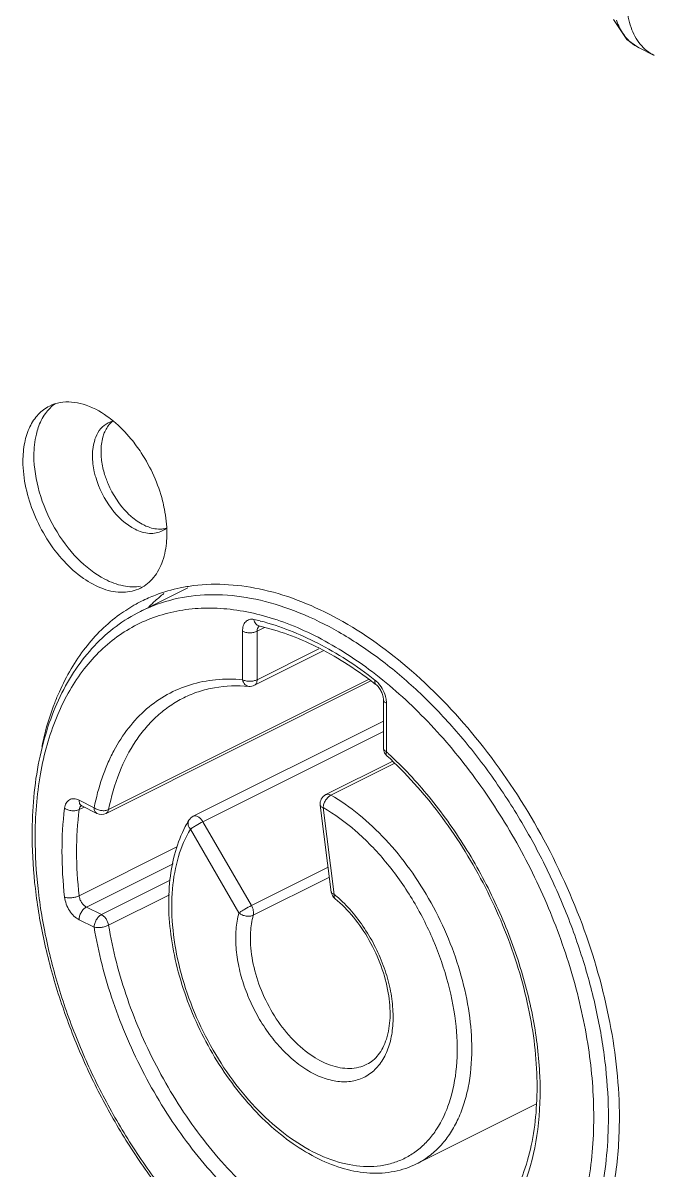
# Model space of a CAD drawing. Header units: millimetres. Extents: x 1177 to 4296, y 93 to 2298.
# Drawn here: x 3699.89 to 3718.18, y 1237.03 to 1270.27 of the extents above; entities that cross this region are included whole.
import ezdxf

# ---------------------------------------------------------------- set-up
doc = ezdxf.new("R2010")
doc.units = ezdxf.units.MM
doc.header["$LTSCALE"] = 0.1
doc.layers.get('0').update_dxf_attribs({"lineweight": 13})

msp = doc.modelspace()

# ---------------------------------------------------------------- linework, layer by layer
at = {"lineweight": 9}
for p, q in [((3717.002, 1270.37), (3717.394, 1269.792)), ((3717.394, 1269.792), (3717.744, 1269.549)), ((3717.732, 1269.555), (3718.181, 1269.33)), ((3703.294, 1253.217), (3704.662, 1253.902)), ((3706.251, 1251.237), (3706.251, 1252.641)), ((3706.885, 1252.746), (3706.675, 1252.641)), ((3706.675, 1251.237), (3706.675, 1252.641)), ((3706.728, 1252.795), (3706.726, 1252.796)), ((3708.588, 1252.07), (3706.597, 1251.075)), ((3708.464, 1252.132), (3706.675, 1251.237)), ((3702.37, 1247.473), (3709.907, 1251.242)), ((3702.297, 1247.365), (3709.968, 1251.2)), ((3706.437, 1251.045), (3706.437, 1251.045)), ((3710.335, 1250.661), (3710.335, 1249.257)), ((3710.423, 1250.555), (3710.423, 1249.151)), ((3704.819, 1247.279), (3710.335, 1250.037)), ((3705.104, 1247.12), (3710.335, 1249.735)), ((3710.594, 1248.871), (3708.667, 1247.907)), ((3710.652, 1248.811), (3708.814, 1247.892)), ((3701.514, 1247.745), (3701.951, 1247.527)), ((3701.592, 1247.583), (3702.029, 1247.365)), ((3708.503, 1247.601), (3708.826, 1245.085)), ((3701.516, 1247.474), (3701.663, 1247.548)), ((3708.589, 1247.533), (3708.912, 1245.017)), ((3704.697, 1247.166), (3704.697, 1247.166)), ((3706.148, 1244.479), (3704.741, 1246.905)), ((3706.51, 1244.694), (3705.104, 1247.12)), ((3704.351, 1246.392), (3701.516, 1244.975)), ((3704.241, 1245.905), (3701.726, 1244.647)), ((3708.734, 1245.806), (3706.51, 1244.694)), ((3704.156, 1245.425), (3702.163, 1244.429)), ((3708.771, 1245.514), (3706.564, 1244.411)), ((3704.136, 1245.004), (3702.37, 1244.122)), ((3702.163, 1244.429), (3701.726, 1244.647)), ((3701.951, 1244.063), (3701.514, 1244.281)), ((3711.299, 1237.207), (3714.772, 1238.943))]:
    msp.add_line(p, q, dxfattribs=at)
for centre, radius, start, end in [((3718.225, 1270.538), 1.1, 235.07, 243.3843), ((3702.656, 1258.076), 0.672, 104.334, 116.4463), ((3703.608, 1257.734), 1.705, 174.1601, 180.0597), ((3704.034, 1257.856), 1.884, 180.0162, 182.4458), ((3703.628, 1256.138), 0.66, 296.5164, 303.9037), ((3703.622, 1256.147), 0.67, 303.9196, 309.1157), ((3705.391, 1249.338), 4.658, 101.6795, 110.8698), ((3705.437, 1249.117), 4.884, 97.1374, 101.6801), ((3705.348, 1249.461), 4.528, 110.9178, 116.5513), ((3706.888, 1250.003), 4.735, 128.0205, 131.9432), ((3705.358, 1249.448), 4.544, 118.8226, 125.9424), ((3705.34, 1249.478), 4.51, 116.5575, 118.8094), ((3705.27, 1249.265), 4.419, 111.2965, 116.5634), ((3706.993, 1249.886), 4.892, 131.9406, 134.9509), ((3705.154, 1246.578), 6.562, 75.7705, 77.4303), ((3706.806, 1252.699), 0.117, 125.6645, 128.7643), ((3707.502, 1247.967), 7.181, 155.9852, 158.7781), ((3706.463, 1251.343), 0.3, 264.9367, 296.5695), ((3702.864, 1241.758), 11.826, 52.1495, 52.6329), ((3710.635, 1249.257), 0.299, 179.964, 207.9136), ((3710.636, 1249.258), 0.301, 207.9152, 222.0466), ((3710.635, 1249.257), 0.3, 222.0965, 227.6545), ((3702.814, 1240.809), 11.291, 47.1876, 47.6312), ((3708.801, 1247.639), 0.3, 116.5672, 187.304), ((3701.644, 1247.497), 0.116, 125.1706, 128.5357), ((3701.643, 1247.684), 0.113, 234.0644, 243.4397), ((3702.163, 1247.633), 0.3, 243.3808, 296.5688), ((3704.954, 1247.011), 0.3, 116.5682, 148.8659), ((3707.572, 1245.429), 3.359, 148.8566, 152.5014), ((3704.838, 1247.081), 0.165, 148.9485, 161.6522), ((3712.639, 1246.756), 12.486, 180.0006, 180.4965), ((3709.126, 1245.124), 0.302, 187.309, 197.6652), ((3709.123, 1245.123), 0.299, 197.7164, 206.9913), ((3706.567, 1242.155), 3.699, 49.1326, 50.6805)]:
    msp.add_arc(centre, radius, start, end, dxfattribs=at)
for points, knots in [([(3717.382, 1270.963), (3717.382, 1270.889), (3717.392, 1270.61), (3717.444, 1270.331), (3717.513, 1270.137)], [0, 0, 0, 0, 0.264668, 1, 1, 1, 1]), ([(3717.595, 1269.637), (3717.481, 1269.716), (3717.273, 1269.932), (3717.144, 1270.2), (3717.095, 1270.346)], [0, 0, 0, 0, 0.47508, 1, 1, 1, 1]), ([(3717.513, 1270.137), (3717.575, 1269.962), (3717.743, 1269.64), (3718.027, 1269.408), (3718.179, 1269.332)], [0, 0, 0, 0, 0.522368, 1, 1, 1, 1]), ([(3700.83, 1259.243), (3700.717, 1259.163), (3700.51, 1258.95), (3700.381, 1258.685), (3700.331, 1258.542)], [0, 0, 0, 0, 0.476728, 1, 1, 1, 1]), ([(3700.965, 1259.27), (3701.183, 1259.309), (3701.685, 1259.256), (3702.118, 1259.02), (3702.331, 1258.868)], [0, 0, 0, 0, 0.458212, 1, 1, 1, 1]), ([(3699.887, 1257.573), (3699.887, 1257.752), (3699.916, 1258.094), (3700.062, 1258.561), (3700.306, 1258.935), (3700.534, 1259.108), (3700.654, 1259.168)], [0, 0, 0, 0, 0.289434, 0.549661, 0.782893, 1, 1, 1, 1]), ([(3702.331, 1258.868), (3702.393, 1258.824), (3702.643, 1258.63), (3702.866, 1258.403), (3703.019, 1258.217)], [0, 0, 0, 0, 0.238989, 1, 1, 1, 1]), ([(3700.331, 1258.542), (3700.309, 1258.481), (3700.233, 1258.217), (3700.205, 1257.941), (3700.205, 1257.732)], [0, 0, 0, 0, 0.235186, 1, 1, 1, 1]), ([(3702.357, 1258.678), (3702.278, 1258.639), (3702.128, 1258.519), (3702.033, 1258.355), (3701.997, 1258.265)], [0, 0, 0, 0, 0.478312, 1, 1, 1, 1]), ([(3702.485, 1258.725), (3702.459, 1258.705), (3702.357, 1258.61), (3702.284, 1258.487), (3702.244, 1258.388)], [0, 0, 0, 0, 0.237875, 1, 1, 1, 1]), ([(3701.997, 1258.265), (3701.986, 1258.238), (3701.944, 1258.122), (3701.921, 1258), (3701.911, 1257.907)], [0, 0, 0, 0, 0.237679, 1, 1, 1, 1]), ([(3702.244, 1258.388), (3702.228, 1258.349), (3702.17, 1258.177), (3702.15, 1257.994), (3702.15, 1257.856)], [0, 0, 0, 0, 0.233286, 1, 1, 1, 1]), ([(3703.019, 1258.217), (3703.125, 1258.088), (3703.524, 1257.544), (3703.807, 1256.913), (3703.934, 1256.422)], [0, 0, 0, 0, 0.247861, 1, 1, 1, 1]), ([(3703.292, 1253.891), (3703.138, 1253.814), (3702.77, 1253.731), (3702.185, 1253.848), (3701.599, 1254.169), (3700.842, 1254.852), (3700.139, 1255.989), (3699.887, 1257.052), (3699.887, 1257.573)], [0, 0, 0, 0, 0.090715, 0.191731, 0.308086, 0.439288, 0.725544, 1, 1, 1, 1]), ([(3703.299, 1253.948), (3703.135, 1253.919), (3702.768, 1253.933), (3702.118, 1254.181), (3701.409, 1254.747), (3700.764, 1255.624), (3700.326, 1256.646), (3700.205, 1257.379), (3700.205, 1257.732)], [0, 0, 0, 0, 0.093547, 0.199568, 0.384098, 0.59109, 0.802817, 1, 1, 1, 1]), ([(3701.997, 1257.104), (3701.981, 1257.158), (3701.929, 1257.363), (3701.902, 1257.575), (3701.902, 1257.732)], [0, 0, 0, 0, 0.261171, 1, 1, 1, 1]), ([(3702.151, 1257.776), (3702.153, 1257.731), (3702.168, 1257.546), (3702.205, 1257.364), (3702.244, 1257.228)], [0, 0, 0, 0, 0.240133, 1, 1, 1, 1]), ([(3702.244, 1257.228), (3702.275, 1257.12), (3702.427, 1256.699), (3702.678, 1256.311), (3702.914, 1256.073)], [0, 0, 0, 0, 0.252654, 1, 1, 1, 1]), ([(3703.14, 1255.598), (3702.868, 1255.733), (3702.383, 1256.193), (3702.091, 1256.779), (3701.997, 1257.104)], [0, 0, 0, 0, 0.473032, 1, 1, 1, 1]), ([(3703.934, 1256.422), (3703.954, 1256.342), (3704.024, 1256.035), (3704.059, 1255.72), (3704.059, 1255.487)], [0, 0, 0, 0, 0.26036, 1, 1, 1, 1]), ([(3702.914, 1256.073), (3702.95, 1256.036), (3703.094, 1255.901), (3703.258, 1255.786), (3703.387, 1255.721)], [0, 0, 0, 0, 0.265011, 1, 1, 1, 1]), ([(3703.922, 1255.548), (3703.811, 1255.492), (3703.531, 1255.446), (3703.269, 1255.533), (3703.14, 1255.598)], [0, 0, 0, 0, 0.463706, 1, 1, 1, 1]), ([(3703.387, 1255.721), (3703.431, 1255.699), (3703.596, 1255.627), (3703.78, 1255.592), (3703.91, 1255.602)], [0, 0, 0, 0, 0.271907, 1, 1, 1, 1]), ([(3704.059, 1255.487), (3704.059, 1255.414), (3704.049, 1255.141), (3704, 1254.867), (3703.934, 1254.677)], [0, 0, 0, 0, 0.265124, 1, 1, 1, 1]), ([(3703.934, 1254.677), (3703.874, 1254.506), (3703.713, 1254.192), (3703.439, 1253.965), (3703.292, 1253.891)], [0, 0, 0, 0, 0.524962, 1, 1, 1, 1]), ([(3704.83, 1253.963), (3705.504, 1254.048), (3706.985, 1253.93), (3709.152, 1253.036), (3711.269, 1251.507), (3713.216, 1249.437), (3714.879, 1246.954), (3716.157, 1244.212), (3716.969, 1241.38), (3717.176, 1239.462), (3717.176, 1238.536)], [0, 0, 0, 0, 0.094202, 0.201025, 0.321602, 0.453732, 0.593107, 0.734301, 0.871644, 1, 1, 1, 1]), ([(3716.858, 1238.554), (3716.858, 1239.032), (3716.801, 1240.012), (3716.565, 1241.494), (3716.18, 1242.998), (3715.652, 1244.497), (3714.992, 1245.962), (3714.212, 1247.367), (3713.326, 1248.684), (3712.351, 1249.891), (3711.305, 1250.964), (3710.207, 1251.883), (3709.077, 1252.631), (3707.935, 1253.195), (3706.802, 1253.563), (3705.697, 1253.726), (3704.641, 1253.679), (3703.976, 1253.503), (3703.665, 1253.382)], [0, 0, 0, 0, 0.064232, 0.13149, 0.201125, 0.272404, 0.344513, 0.416607, 0.48784, 0.557402, 0.624556, 0.688671, 0.749271, 0.806081, 0.859085, 0.908577, 0.955212, 1, 1, 1, 1]), ([(3700.153, 1246.756), (3700.153, 1247.475), (3700.243, 1248.533), (3700.589, 1249.861), (3700.942, 1250.749), (3701.392, 1251.543), (3701.937, 1252.229), (3702.57, 1252.799), (3703.047, 1253.094), (3703.294, 1253.217)], [0, 0, 0, 0, 0.285315, 0.417838, 0.543751, 0.663702, 0.778744, 0.890281, 1, 1, 1, 1]), ([(3716.433, 1238.554), (3716.433, 1239.226), (3716.319, 1240.614), (3715.854, 1242.694), (3715.106, 1244.771), (3714.105, 1246.765), (3712.887, 1248.604), (3711.498, 1250.218), (3709.99, 1251.547), (3708.646, 1252.396), (3707.562, 1252.876), (3706.774, 1253.129), (3706.001, 1253.281), (3705.248, 1253.33), (3704.524, 1253.274), (3703.837, 1253.114), (3703.192, 1252.852), (3702.598, 1252.489), (3702.061, 1252.03), (3701.585, 1251.479), (3701.176, 1250.844), (3700.837, 1250.13), (3700.571, 1249.345), (3700.31, 1248.186), (3700.241, 1247.271), (3700.241, 1246.65)], [0, 0, 0, 0, 0.06866, 0.14148, 0.216946, 0.293301, 0.36872, 0.441454, 0.509989, 0.573228, 0.60272, 0.630777, 0.657481, 0.682978, 0.707488, 0.731298, 0.754747, 0.778207, 0.802044, 0.826598, 0.852152, 0.878922, 0.907051, 0.936615, 1, 1, 1, 1]), ([(3700.943, 1250.89), (3701.144, 1251.341), (3701.628, 1252.176), (3702.318, 1252.857), (3702.69, 1253.127)], [0, 0, 0, 0, 0.517752, 1, 1, 1, 1]), ([(3706.251, 1252.641), (3706.251, 1252.695), (3706.263, 1252.795), (3706.322, 1252.905), (3706.391, 1252.96), (3706.471, 1252.993), (3706.539, 1252.992), (3706.582, 1252.982)], [0, 0, 0, 0, 0.291558, 0.538016, 0.651039, 0.762712, 1, 1, 1, 1]), ([(3706.582, 1252.982), (3706.586, 1252.959), (3706.598, 1252.915), (3706.63, 1252.857), (3706.674, 1252.815), (3706.71, 1252.8), (3706.728, 1252.795)], [0, 0, 0, 0, 0.281682, 0.540737, 0.777236, 1, 1, 1, 1]), ([(3706.767, 1252.938), (3707.343, 1252.792), (3708.204, 1252.449), (3709.288, 1251.817), (3709.826, 1251.434), (3710.092, 1251.227)], [0, 0, 0, 0, 0.474309, 0.731004, 1, 1, 1, 1]), ([(3706.251, 1252.641), (3706.282, 1252.625), (3706.352, 1252.604), (3706.463, 1252.593), (3706.574, 1252.604), (3706.645, 1252.625), (3706.675, 1252.641)], [0, 0, 0, 0, 0.23537, 0.5, 0.76463, 1, 1, 1, 1]), ([(3706.675, 1252.641), (3706.675, 1252.648), (3706.676, 1252.675), (3706.681, 1252.702), (3706.687, 1252.721)], [0, 0, 0, 0, 0.264585, 1, 1, 1, 1]), ([(3706.687, 1252.721), (3706.69, 1252.728), (3706.7, 1252.754), (3706.717, 1252.777), (3706.733, 1252.79)], [0, 0, 0, 0, 0.269607, 1, 1, 1, 1]), ([(3710.041, 1251.157), (3709.774, 1251.361), (3709.235, 1251.737), (3708.155, 1252.347), (3707.298, 1252.668), (3706.728, 1252.795)], [0, 0, 0, 0, 0.27144, 0.529006, 1, 1, 1, 1]), ([(3701.951, 1247.527), (3702.01, 1247.822), (3702.123, 1248.253), (3702.333, 1248.797), (3702.57, 1249.29), (3702.925, 1249.846), (3703.449, 1250.403), (3704.059, 1250.83), (3704.741, 1251.118), (3705.482, 1251.262), (3705.993, 1251.26), (3706.251, 1251.237)], [0, 0, 0, 0, 0.143637, 0.212064, 0.278305, 0.404812, 0.525104, 0.641726, 0.757717, 0.876221, 1, 1, 1, 1]), ([(3706.251, 1251.237), (3706.282, 1251.222), (3706.352, 1251.2), (3706.463, 1251.19), (3706.574, 1251.2), (3706.645, 1251.222), (3706.675, 1251.237)], [0, 0, 0, 0, 0.235374, 0.500009, 0.764642, 1, 1, 1, 1]), ([(3706.251, 1251.237), (3706.257, 1251.212), (3706.275, 1251.163), (3706.317, 1251.102), (3706.372, 1251.059), (3706.416, 1251.046), (3706.437, 1251.045)], [0, 0, 0, 0, 0.279768, 0.538479, 0.776009, 1, 1, 1, 1]), ([(3706.597, 1251.075), (3706.609, 1251.081), (3706.633, 1251.099), (3706.657, 1251.137), (3706.672, 1251.184), (3706.675, 1251.219), (3706.675, 1251.237)], [0, 0, 0, 0, 0.217151, 0.450339, 0.710419, 1, 1, 1, 1]), ([(3710.092, 1251.227), (3710.089, 1251.213), (3710.086, 1251.186), (3710.088, 1251.149), (3710.099, 1251.118), (3710.113, 1251.102), (3710.12, 1251.096)], [0, 0, 0, 0, 0.303685, 0.567778, 0.795087, 1, 1, 1, 1]), ([(3710.092, 1251.227), (3710.102, 1251.22), (3710.139, 1251.189), (3710.174, 1251.154), (3710.198, 1251.126)], [0, 0, 0, 0, 0.241348, 1, 1, 1, 1]), ([(3706.437, 1251.045), (3706.105, 1251.074), (3705.607, 1251.059), (3704.978, 1250.902), (3704.686, 1250.783), (3704.547, 1250.713)], [0, 0, 0, 0, 0.514426, 0.759263, 1, 1, 1, 1]), ([(3710.12, 1251.096), (3710.151, 1251.073), (3710.209, 1251.011), (3710.277, 1250.901), (3710.322, 1250.781), (3710.335, 1250.698), (3710.335, 1250.661)], [0, 0, 0, 0, 0.230534, 0.502697, 0.773601, 1, 1, 1, 1]), ([(3710.198, 1251.126), (3710.251, 1251.065), (3710.339, 1250.93), (3710.392, 1250.778), (3710.408, 1250.7)], [0, 0, 0, 0, 0.500662, 1, 1, 1, 1]), ([(3700.433, 1249.297), (3700.456, 1249.409), (3700.556, 1249.839), (3700.689, 1250.261), (3700.808, 1250.567)], [0, 0, 0, 0, 0.257275, 1, 1, 1, 1]), ([(3702.37, 1247.473), (3702.443, 1247.84), (3702.639, 1248.536), (3703.043, 1249.327), (3703.445, 1249.858), (3703.778, 1250.199), (3704.144, 1250.488), (3704.41, 1250.645), (3704.547, 1250.713)], [0, 0, 0, 0, 0.27801, 0.53357, 0.654465, 0.771758, 0.886528, 1, 1, 1, 1]), ([(3710.423, 1250.555), (3710.41, 1250.561), (3710.386, 1250.575), (3710.358, 1250.601), (3710.339, 1250.63), (3710.335, 1250.651), (3710.335, 1250.661)], [0, 0, 0, 0, 0.301881, 0.565479, 0.793524, 1, 1, 1, 1]), ([(3710.408, 1250.7), (3710.41, 1250.687), (3710.419, 1250.639), (3710.423, 1250.591), (3710.423, 1250.555)], [0, 0, 0, 0, 0.258549, 1, 1, 1, 1]), ([(3710.423, 1249.151), (3710.41, 1249.158), (3710.386, 1249.172), (3710.358, 1249.198), (3710.339, 1249.226), (3710.335, 1249.247), (3710.335, 1249.257)], [0, 0, 0, 0, 0.302288, 0.565551, 0.793459, 1, 1, 1, 1]), ([(3710.487, 1249.092), (3710.906, 1248.705), (3711.703, 1247.848), (3712.735, 1246.401), (3713.601, 1244.81), (3714.267, 1243.136), (3714.709, 1241.441), (3714.908, 1239.788), (3714.858, 1238.24), (3714.557, 1236.851), (3714.091, 1235.847), (3713.6, 1235.192), (3713.187, 1234.782), (3712.725, 1234.45), (3712.22, 1234.198), (3711.677, 1234.029), (3711.102, 1233.945), (3710.5, 1233.946), (3709.879, 1234.033), (3709.243, 1234.202), (3708.365, 1234.545), (3707.267, 1235.181), (3706.47, 1235.841), (3706.08, 1236.211)], [0, 0, 0, 0, 0.071625, 0.146409, 0.222652, 0.298506, 0.372167, 0.442018, 0.506808, 0.565856, 0.619291, 0.644288, 0.66842, 0.692003, 0.7154, 0.738987, 0.763126, 0.788133, 0.814262, 0.841694, 0.870541, 0.932529, 1, 1, 1, 1]), ([(3710.423, 1249.151), (3710.419, 1249.139), (3710.413, 1249.116), (3710.411, 1249.083), (3710.417, 1249.056), (3710.427, 1249.041), (3710.433, 1249.036)], [0, 0, 0, 0, 0.314138, 0.581271, 0.804383, 1, 1, 1, 1]), ([(3712.552, 1234.703), (3712.76, 1234.807), (3713.161, 1235.067), (3713.678, 1235.589), (3714.107, 1236.239), (3714.439, 1237.004), (3714.668, 1237.872), (3714.789, 1238.828), (3714.799, 1239.854), (3714.698, 1240.931), (3714.487, 1242.04), (3714.06, 1243.545), (3713.281, 1245.376), (3712.028, 1247.368), (3710.99, 1248.528), (3710.433, 1249.036)], [0, 0, 0, 0, 0.042782, 0.087131, 0.134253, 0.185025, 0.239858, 0.298822, 0.361708, 0.4281, 0.497423, 0.568988, 0.715589, 0.861427, 1, 1, 1, 1]), ([(3708.814, 1247.892), (3708.79, 1247.905), (3708.752, 1247.92), (3708.7, 1247.92), (3708.677, 1247.912), (3708.667, 1247.907)], [0, 0, 0, 0, 0.538499, 0.775389, 1, 1, 1, 1]), ([(3701.094, 1247.51), (3701.098, 1247.538), (3701.108, 1247.59), (3701.138, 1247.661), (3701.181, 1247.718), (3701.235, 1247.76), (3701.298, 1247.784), (3701.368, 1247.79), (3701.442, 1247.777), (3701.49, 1247.757), (3701.514, 1247.745)], [0, 0, 0, 0, 0.142296, 0.27252, 0.392261, 0.505599, 0.617997, 0.73516, 0.861747, 1, 1, 1, 1]), ([(3701.514, 1247.745), (3701.514, 1247.714), (3701.522, 1247.657), (3701.556, 1247.608), (3701.576, 1247.593)], [0, 0, 0, 0, 0.547639, 1, 1, 1, 1]), ([(3701.516, 1247.474), (3701.519, 1247.497), (3701.53, 1247.539), (3701.557, 1247.575), (3701.572, 1247.587)], [0, 0, 0, 0, 0.536397, 1, 1, 1, 1]), ([(3701.565, 1247.593), (3701.565, 1247.593), (3701.569, 1247.592), (3701.571, 1247.592), (3701.582, 1247.588), (3701.588, 1247.585), (3701.592, 1247.583)], [0, 0, 0, 0, 0.037346, 0.208977, 0.527959, 1, 1, 1, 1]), ([(3708.589, 1247.533), (3708.577, 1247.536), (3708.552, 1247.545), (3708.519, 1247.565), (3708.505, 1247.59), (3708.503, 1247.601)], [0, 0, 0, 0, 0.321333, 0.705733, 1, 1, 1, 1]), ([(3708.589, 1247.533), (3708.591, 1247.568), (3708.607, 1247.642), (3708.656, 1247.744), (3708.725, 1247.832), (3708.784, 1247.877), (3708.814, 1247.892)], [0, 0, 0, 0, 0.243461, 0.508384, 0.768759, 1, 1, 1, 1]), ([(3712.898, 1240.534), (3712.898, 1240.881), (3712.841, 1241.596), (3712.61, 1242.669), (3712.238, 1243.743), (3711.737, 1244.782), (3711.126, 1245.748), (3710.425, 1246.609), (3709.659, 1247.335), (3709.099, 1247.728), (3708.814, 1247.892)], [0, 0, 0, 0, 0.118927, 0.244877, 0.375455, 0.507868, 0.63919, 0.766578, 0.887497, 1, 1, 1, 1]), ([(3701.094, 1244.936), (3701.045, 1245.376), (3700.993, 1246.236), (3701.042, 1247.096), (3701.094, 1247.51)], [0, 0, 0, 0, 0.514681, 1, 1, 1, 1]), ([(3701.094, 1247.51), (3701.124, 1247.49), (3701.192, 1247.459), (3701.304, 1247.437), (3701.415, 1247.439), (3701.486, 1247.459), (3701.516, 1247.474)], [0, 0, 0, 0, 0.24359, 0.5085, 0.768778, 1, 1, 1, 1]), ([(3701.516, 1244.975), (3701.469, 1245.401), (3701.418, 1246.236), (3701.466, 1247.072), (3701.516, 1247.474)], [0, 0, 0, 0, 0.514681, 1, 1, 1, 1]), ([(3701.951, 1247.527), (3701.98, 1247.505), (3702.047, 1247.469), (3702.158, 1247.441), (3702.269, 1247.439), (3702.34, 1247.458), (3702.37, 1247.473)], [0, 0, 0, 0, 0.247713, 0.512731, 0.770772, 1, 1, 1, 1]), ([(3701.951, 1247.527), (3701.951, 1247.509), (3701.954, 1247.474), (3701.969, 1247.427), (3701.993, 1247.389), (3702.016, 1247.371), (3702.029, 1247.365)], [0, 0, 0, 0, 0.289515, 0.549607, 0.782834, 1, 1, 1, 1]), ([(3702.297, 1247.365), (3702.316, 1247.374), (3702.35, 1247.406), (3702.365, 1247.45), (3702.37, 1247.473)], [0, 0, 0, 0, 0.46502, 1, 1, 1, 1]), ([(3705.104, 1247.12), (3705.086, 1247.15), (3705.045, 1247.206), (3704.971, 1247.267), (3704.903, 1247.292), (3704.852, 1247.291), (3704.83, 1247.284), (3704.819, 1247.279)], [0, 0, 0, 0, 0.302134, 0.574016, 0.803073, 0.904021, 1, 1, 1, 1]), ([(3712.243, 1238.98), (3712.354, 1239.314), (3712.492, 1240.051), (3712.472, 1241.221), (3712.239, 1242.459), (3711.807, 1243.705), (3711.197, 1244.893), (3710.44, 1245.964), (3709.575, 1246.863), (3708.922, 1247.341), (3708.589, 1247.533)], [0, 0, 0, 0, 0.106582, 0.224929, 0.352933, 0.4871, 0.623166, 0.756651, 0.883366, 1, 1, 1, 1]), ([(3711.299, 1237.207), (3711.095, 1237.105), (3710.649, 1236.955), (3709.929, 1236.913), (3709.183, 1237.045), (3708.43, 1237.34), (3707.689, 1237.785), (3706.975, 1238.365), (3706.307, 1239.065), (3705.702, 1239.865), (3705.174, 1240.743), (3704.739, 1241.675), (3704.409, 1242.636), (3704.192, 1243.598), (3704.096, 1244.537), (3704.125, 1245.428), (3704.279, 1246.249), (3704.473, 1246.751), (3704.592, 1246.98)], [0, 0, 0, 0, 0.048229, 0.098004, 0.150663, 0.207122, 0.267775, 0.332493, 0.40072, 0.471571, 0.543944, 0.616619, 0.68835, 0.757966, 0.824466, 0.88712, 0.945578, 1, 1, 1, 1]), ([(3704.741, 1246.905), (3704.593, 1246.659), (3704.355, 1246.093), (3704.189, 1245.145), (3704.198, 1244.094), (3704.381, 1242.983), (3704.729, 1241.856), (3705.228, 1240.76), (3705.857, 1239.742), (3706.591, 1238.843), (3707.398, 1238.1), (3708.248, 1237.545), (3709.106, 1237.202), (3709.819, 1237.107), (3710.348, 1237.159), (3710.716, 1237.257), (3711.058, 1237.413), (3711.37, 1237.626), (3711.648, 1237.894), (3711.977, 1238.328), (3712.153, 1238.711), (3712.243, 1238.98)], [0, 0, 0, 0, 0.054666, 0.115376, 0.18208, 0.253832, 0.329094, 0.405967, 0.482401, 0.556384, 0.626145, 0.690366, 0.748446, 0.800801, 0.825385, 0.849282, 0.872886, 0.896616, 0.920882, 0.946042, 1, 1, 1, 1]), ([(3704.741, 1246.905), (3704.714, 1246.938), (3704.681, 1246.995), (3704.67, 1247.077), (3704.676, 1247.115), (3704.682, 1247.133)], [0, 0, 0, 0, 0.533283, 0.774116, 1, 1, 1, 1]), ([(3704.741, 1246.905), (3704.765, 1246.922), (3704.821, 1246.959), (3704.941, 1247.032), (3705.038, 1247.087), (3705.104, 1247.12)], [0, 0, 0, 0, 0.210713, 0.474541, 1, 1, 1, 1]), ([(3713.804, 1232.198), (3713.492, 1232.042), (3712.82, 1231.798), (3711.738, 1231.662), (3710.602, 1231.75), (3709.437, 1232.055), (3708.263, 1232.568), (3707.101, 1233.275), (3705.969, 1234.162), (3704.888, 1235.212), (3703.878, 1236.405), (3702.957, 1237.718), (3702.142, 1239.126), (3701.45, 1240.603), (3700.893, 1242.12), (3700.481, 1243.647), (3700.224, 1245.157), (3700.157, 1246.159), (3700.153, 1246.648)], [0, 0, 0, 0, 0.046192, 0.093594, 0.143264, 0.195992, 0.252242, 0.312151, 0.375568, 0.442106, 0.511188, 0.582104, 0.654051, 0.726177, 0.797622, 0.867556, 0.935227, 1, 1, 1, 1]), ([(3700.241, 1246.65), (3700.241, 1246.16), (3700.301, 1245.155), (3700.555, 1243.637), (3700.968, 1242.097), (3701.532, 1240.569), (3702.236, 1239.081), (3703.065, 1237.667), (3704.003, 1236.353), (3705.029, 1235.168), (3706.124, 1234.134), (3707.265, 1233.274), (3708.43, 1232.606), (3709.596, 1232.142), (3710.741, 1231.895), (3711.841, 1231.872), (3712.873, 1232.078), (3713.498, 1232.366), (3713.785, 1232.543)], [0, 0, 0, 0, 0.065223, 0.133634, 0.204503, 0.276997, 0.350196, 0.423152, 0.494927, 0.564639, 0.631502, 0.69488, 0.75434, 0.809717, 0.861188, 0.909328, 0.955145, 1, 1, 1, 1]), ([(3701.094, 1244.936), (3701.125, 1244.926), (3701.196, 1244.915), (3701.306, 1244.917), (3701.416, 1244.935), (3701.485, 1244.959), (3701.516, 1244.975)], [0, 0, 0, 0, 0.227305, 0.491628, 0.760408, 1, 1, 1, 1]), ([(3701.514, 1244.281), (3701.46, 1244.308), (3701.355, 1244.388), (3701.229, 1244.545), (3701.136, 1244.732), (3701.102, 1244.869), (3701.094, 1244.936)], [0, 0, 0, 0, 0.226943, 0.481513, 0.746039, 1, 1, 1, 1]), ([(3701.726, 1244.647), (3701.699, 1244.661), (3701.647, 1244.7), (3701.584, 1244.779), (3701.537, 1244.873), (3701.52, 1244.941), (3701.516, 1244.975)], [0, 0, 0, 0, 0.22693, 0.48151, 0.746052, 1, 1, 1, 1]), ([(3708.988, 1244.953), (3709.138, 1244.823), (3709.426, 1244.532), (3709.801, 1244.034), (3710.12, 1243.481), (3710.369, 1242.894), (3710.539, 1242.295), (3710.623, 1241.708), (3710.619, 1241.154), (3710.524, 1240.655), (3710.342, 1240.229), (3710.074, 1239.894), (3709.729, 1239.669), (3709.326, 1239.569), (3708.889, 1239.597), (3708.435, 1239.744), (3707.981, 1240.003), (3707.699, 1240.234), (3707.561, 1240.364)], [0, 0, 0, 0, 0.070671, 0.144873, 0.22092, 0.296935, 0.371047, 0.441555, 0.507103, 0.566893, 0.620932, 0.670285, 0.717168, 0.764544, 0.815217, 0.871048, 0.932736, 1, 1, 1, 1]), ([(3708.912, 1245.017), (3708.9, 1245.021), (3708.875, 1245.03), (3708.841, 1245.05), (3708.828, 1245.074), (3708.826, 1245.085)], [0, 0, 0, 0, 0.321332, 0.70571, 1, 1, 1, 1]), ([(3708.912, 1245.017), (3708.908, 1245.004), (3708.904, 1244.979), (3708.905, 1244.943), (3708.914, 1244.913), (3708.927, 1244.897), (3708.934, 1244.891)], [0, 0, 0, 0, 0.306658, 0.571587, 0.79769, 1, 1, 1, 1]), ([(3701.514, 1244.281), (3701.514, 1244.317), (3701.527, 1244.393), (3701.572, 1244.497), (3701.638, 1244.587), (3701.696, 1244.632), (3701.726, 1244.647)], [0, 0, 0, 0, 0.246793, 0.511785, 0.770324, 1, 1, 1, 1]), ([(3706.148, 1244.479), (3706.172, 1244.496), (3706.227, 1244.533), (3706.347, 1244.607), (3706.444, 1244.661), (3706.51, 1244.694)], [0, 0, 0, 0, 0.210667, 0.474474, 1, 1, 1, 1]), ([(3706.564, 1244.411), (3706.576, 1244.454), (3706.572, 1244.556), (3706.536, 1244.649), (3706.51, 1244.694)], [0, 0, 0, 0, 0.464541, 1, 1, 1, 1]), ([(3709.857, 1240.092), (3709.92, 1240.123), (3710.042, 1240.203), (3710.199, 1240.367), (3710.331, 1240.577), (3710.474, 1240.932), (3710.554, 1241.475), (3710.496, 1242.193), (3710.289, 1242.952), (3709.948, 1243.692), (3709.497, 1244.355), (3709.129, 1244.731), (3708.934, 1244.891)], [0, 0, 0, 0, 0.038214, 0.078851, 0.123333, 0.172742, 0.286798, 0.419124, 0.564038, 0.714307, 0.862136, 1, 1, 1, 1]), ([(3701.951, 1244.063), (3701.951, 1244.099), (3701.963, 1244.174), (3702.009, 1244.279), (3702.075, 1244.369), (3702.133, 1244.414), (3702.163, 1244.429)], [0, 0, 0, 0, 0.246799, 0.511797, 0.77034, 1, 1, 1, 1]), ([(3702.37, 1244.122), (3702.359, 1244.187), (3702.32, 1244.281), (3702.239, 1244.379), (3702.189, 1244.416), (3702.163, 1244.429)], [0, 0, 0, 0, 0.519952, 0.773475, 1, 1, 1, 1]), ([(3707.561, 1240.364), (3707.423, 1240.494), (3707.159, 1240.781), (3706.814, 1241.262), (3706.523, 1241.79), (3706.294, 1242.346), (3706.136, 1242.911), (3706.054, 1243.465), (3706.052, 1243.99), (3706.106, 1244.324), (3706.148, 1244.479)], [0, 0, 0, 0, 0.125869, 0.257, 0.390652, 0.523886, 0.6538, 0.777741, 0.893601, 1, 1, 1, 1]), ([(3706.148, 1244.479), (3706.176, 1244.455), (3706.242, 1244.415), (3706.352, 1244.382), (3706.463, 1244.378), (3706.534, 1244.396), (3706.564, 1244.411)], [0, 0, 0, 0, 0.251292, 0.516362, 0.772412, 1, 1, 1, 1]), ([(3706.481, 1243.742), (3706.481, 1243.801), (3706.487, 1244.026), (3706.52, 1244.25), (3706.564, 1244.411)], [0, 0, 0, 0, 0.262654, 1, 1, 1, 1]), ([(3701.951, 1244.063), (3701.982, 1244.056), (3702.052, 1244.05), (3702.161, 1244.058), (3702.27, 1244.081), (3702.339, 1244.106), (3702.37, 1244.122)], [0, 0, 0, 0, 0.223434, 0.48762, 0.758366, 1, 1, 1, 1]), ([(3706.08, 1236.211), (3705.551, 1236.714), (3704.563, 1237.846), (3703.359, 1239.769), (3702.453, 1241.862), (3702.072, 1243.331), (3701.951, 1244.063)], [0, 0, 0, 0, 0.243226, 0.497422, 0.752945, 1, 1, 1, 1]), ([(3712.552, 1234.703), (3712.343, 1234.599), (3711.897, 1234.431), (3711.177, 1234.32), (3710.417, 1234.346), (3709.63, 1234.509), (3708.828, 1234.804), (3708.022, 1235.226), (3707.226, 1235.768), (3706.452, 1236.421), (3705.712, 1237.175), (3704.777, 1238.309), (3703.768, 1239.896), (3702.867, 1241.953), (3702.49, 1243.4), (3702.37, 1244.122)], [0, 0, 0, 0, 0.044951, 0.091077, 0.139397, 0.190668, 0.245354, 0.303635, 0.36545, 0.430539, 0.498479, 0.568727, 0.713436, 0.859125, 1, 1, 1, 1]), ([(3709.857, 1240.092), (3709.782, 1240.054), (3709.619, 1239.995), (3709.355, 1239.963), (3709.076, 1239.986), (3708.679, 1240.093), (3708.178, 1240.368), (3707.631, 1240.861), (3707.154, 1241.492), (3706.782, 1242.214), (3706.543, 1242.973), (3706.481, 1243.492), (3706.481, 1243.742)], [0, 0, 0, 0, 0.044775, 0.090975, 0.139792, 0.192058, 0.308038, 0.438783, 0.57998, 0.725235, 0.867426, 1, 1, 1, 1]), ([(3711.299, 1237.207), (3711.424, 1237.27), (3711.665, 1237.419), (3711.985, 1237.707), (3712.262, 1238.057), (3712.492, 1238.463), (3712.673, 1238.921), (3712.851, 1239.61), (3712.898, 1240.16), (3712.898, 1240.534)], [0, 0, 0, 0, 0.107708, 0.217562, 0.33149, 0.45104, 0.577275, 0.710836, 1, 1, 1, 1]), ([(3713.785, 1232.543), (3713.994, 1232.671), (3714.396, 1232.968), (3714.927, 1233.515), (3715.384, 1234.16), (3715.904, 1235.166), (3716.239, 1236.32), (3716.406, 1237.559), (3716.433, 1238.217), (3716.433, 1238.554)], [0, 0, 0, 0, 0.107454, 0.217701, 0.332311, 0.452507, 0.712182, 0.852713, 1, 1, 1, 1]), ([(3713.804, 1232.198), (3714.042, 1232.318), (3714.502, 1232.603), (3715.113, 1233.154), (3715.642, 1233.822), (3716.082, 1234.599), (3716.428, 1235.473), (3716.677, 1236.434), (3716.826, 1237.471), (3716.858, 1238.187), (3716.858, 1238.554)], [0, 0, 0, 0, 0.107669, 0.217485, 0.331372, 0.450874, 0.577075, 0.710584, 0.851649, 1, 1, 1, 1]), ([(3717.176, 1238.536), (3717.176, 1237.974), (3717.104, 1236.891), (3716.757, 1235.366), (3716.179, 1234.042), (3715.628, 1233.296), (3715.322, 1232.979)], [0, 0, 0, 0, 0.281279, 0.541145, 0.779507, 1, 1, 1, 1])]:
    msp.add_open_spline(points, degree=3, knots=knots, dxfattribs=at)
for points in [[(3700.654, 1259.168), (3700.751, 1259.217), (3700.857, 1259.251), (3700.965, 1259.27)], [(3703.91, 1255.602), (3703.956, 1255.605), (3704.001, 1255.613), (3704.045, 1255.624)], [(3708.934, 1244.891), (3708.902, 1244.917), (3708.875, 1244.951), (3708.856, 1244.987)]]:
    msp.add_open_spline(points, degree=3, dxfattribs=at)

doc.saveas('drawing.dxf')
